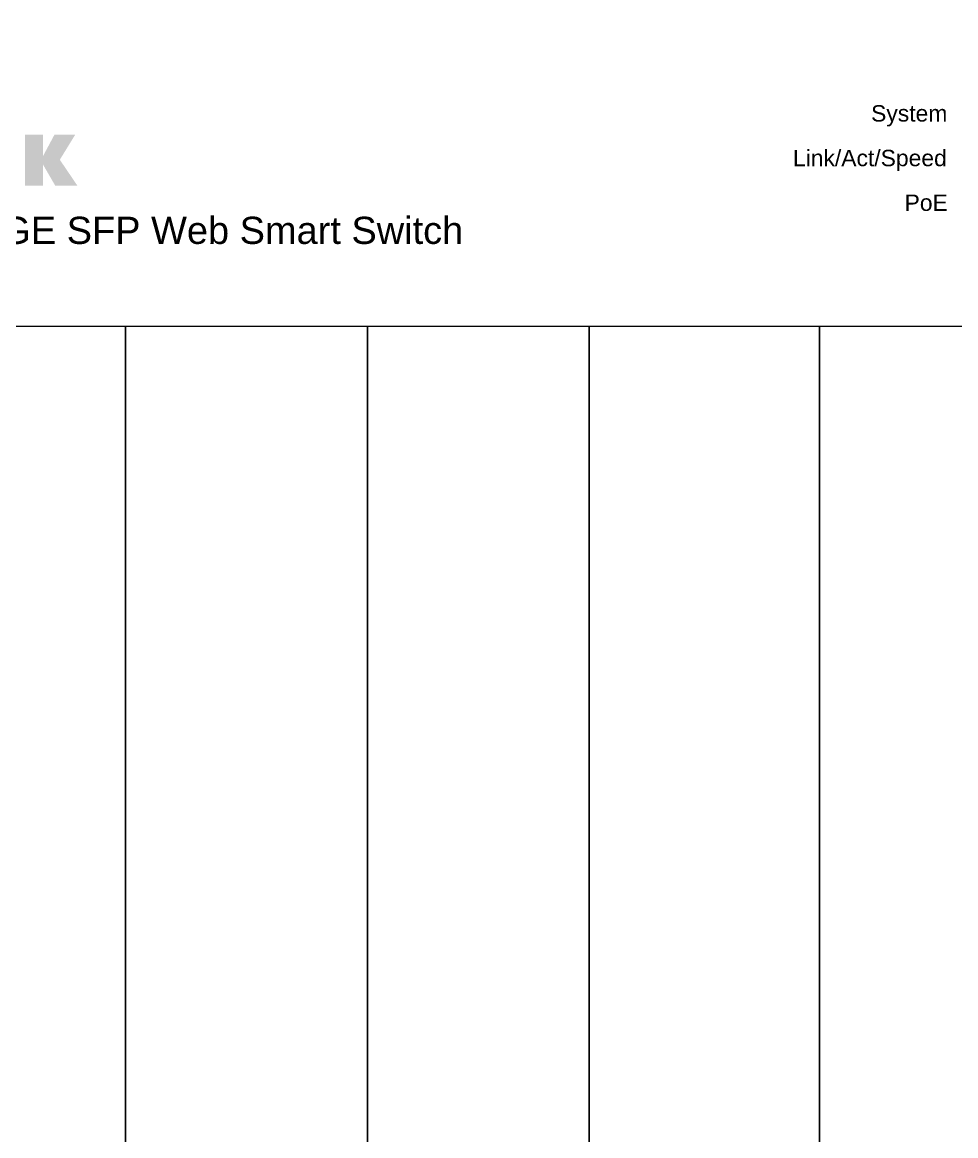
# Model space of a CAD drawing. Header units: millimetres. Extents: x 7106 to 73427, y -466 to 50348.
# Drawn here: x 34774 to 36937, y 22021 to 24599 of the extents above; entities that cross this region are included whole.
import ezdxf

# ---------------------------------------------------------------- set-up
doc = ezdxf.new("R2010")
doc.units = ezdxf.units.MM
for name, color, linetype in [('CCTV', 7, 'Continuous'), ('Cotas', 1, 'Continuous'), ('PDF11_Geometry', 7, 'Continuous'), ('PDF11_Text', 7, 'Continuous')]:
    doc.layers.add(name, color=color, linetype=linetype)
doc.layers.add('PDF11_Solid Fills', color=252, linetype='Continuous', true_color=0x8c8f90)
doc.styles.add('PDF Arial', font='arial.ttf')

# ---------------------------------------------------------------- blocks, each defined once
blk = doc.blocks.new('AW-GEV-264B-370 a')
at = {"layer": 'PDF11_Solid Fills', "transparency": 33554559}
blk.add_hatch(color=1, dxfattribs=at).paths.add_polyline_path([(-177.31, 18.89), (-177.31, 25.74), (-174.89, 25.74), (-174.89, 22.82), (-173.33, 25.74), (-170.54, 25.74), (-172.61, 22.37), (-170.25, 18.89), (-173.23, 18.89), (-174.89, 21.76), (-174.89, 18.89)])
at = {"layer": 'PDF11_Geometry', "color": 1, "lineweight": 9}
blk.add_lwpolyline([(-252.39, 0), (252.39, 0, 0.413485), (253.55, 1.16), (253.55, 42.61, 0.412809), (252.39, 43.77), (-252.39, 43.77, 0.414529), (-253.55, 42.61), (-253.55, 1.16, 0.414781), (-252.39, 0)], format="xyb", dxfattribs=at)
at = {"layer": 'PDF11_Text', "color": 1, "style": 'PDF Arial'}
for s, height, p in [('System', 2.2, (-63.6, 27.5)), ('Link/Act/Speed', 2.2, (-74.1, 21.5)), ('PoE', 2.2, (-59.1, 15.5)), ('24 xGE PoE + 2xGE SFP Web Smart Switch', 3.6514, (-219.74, 11.06))]:
    blk.add_text(s, height=height, dxfattribs=at).set_placement(p)

msp = doc.modelspace()

# ---------------------------------------------------------------- linework, layer by layer
at = {"layer": 'CCTV'}
msp.add_line((35013.8, 20031.7, 77892423.9), (35013.8, 23895, 134843518.9), dxfattribs=at)
for points in [[(29148.3, 1505.9), (27715.2, 1505.2, -0.408886), (27202.2, 2027.6), (27202.2, 18542.4, -0.419561), (27715.2, 19064.9), (35050.5, 19064.9, 0.425628), (35574.3, 19568.7), (35574.3, 23895)], [(29143.5, 7657.8), (28228.2, 7657.1, -0.408886), (27715.2, 8179.5), (27715.2, 18047.4, -0.419561), (28228.2, 18569.8), (35563.5, 18569.8, 0.425628), (36087.3, 19073.7), (36087.3, 23895)], [(29143.5, 13810), (28761.7, 13809, -0.408886), (28248.7, 14331.4), (28248.7, 17552.4, -0.419561), (28761.7, 18074.8), (36096.9, 18074.8, 0.425628), (36620.7, 18578.6), (36620.7, 23895)]]:
    msp.add_lwpolyline(points, format="xyb", dxfattribs=at)

# ---------------------------------------------------------------- block references
at = {"layer": 'Cotas', "xscale": 17.23794430566618, "yscale": 17.23794430566618, "zscale": 17.23794430566618}
msp.add_blockref('AW-GEV-264B-370 a', (37836.9, 23895), dxfattribs=at)

doc.saveas('drawing.dxf')
